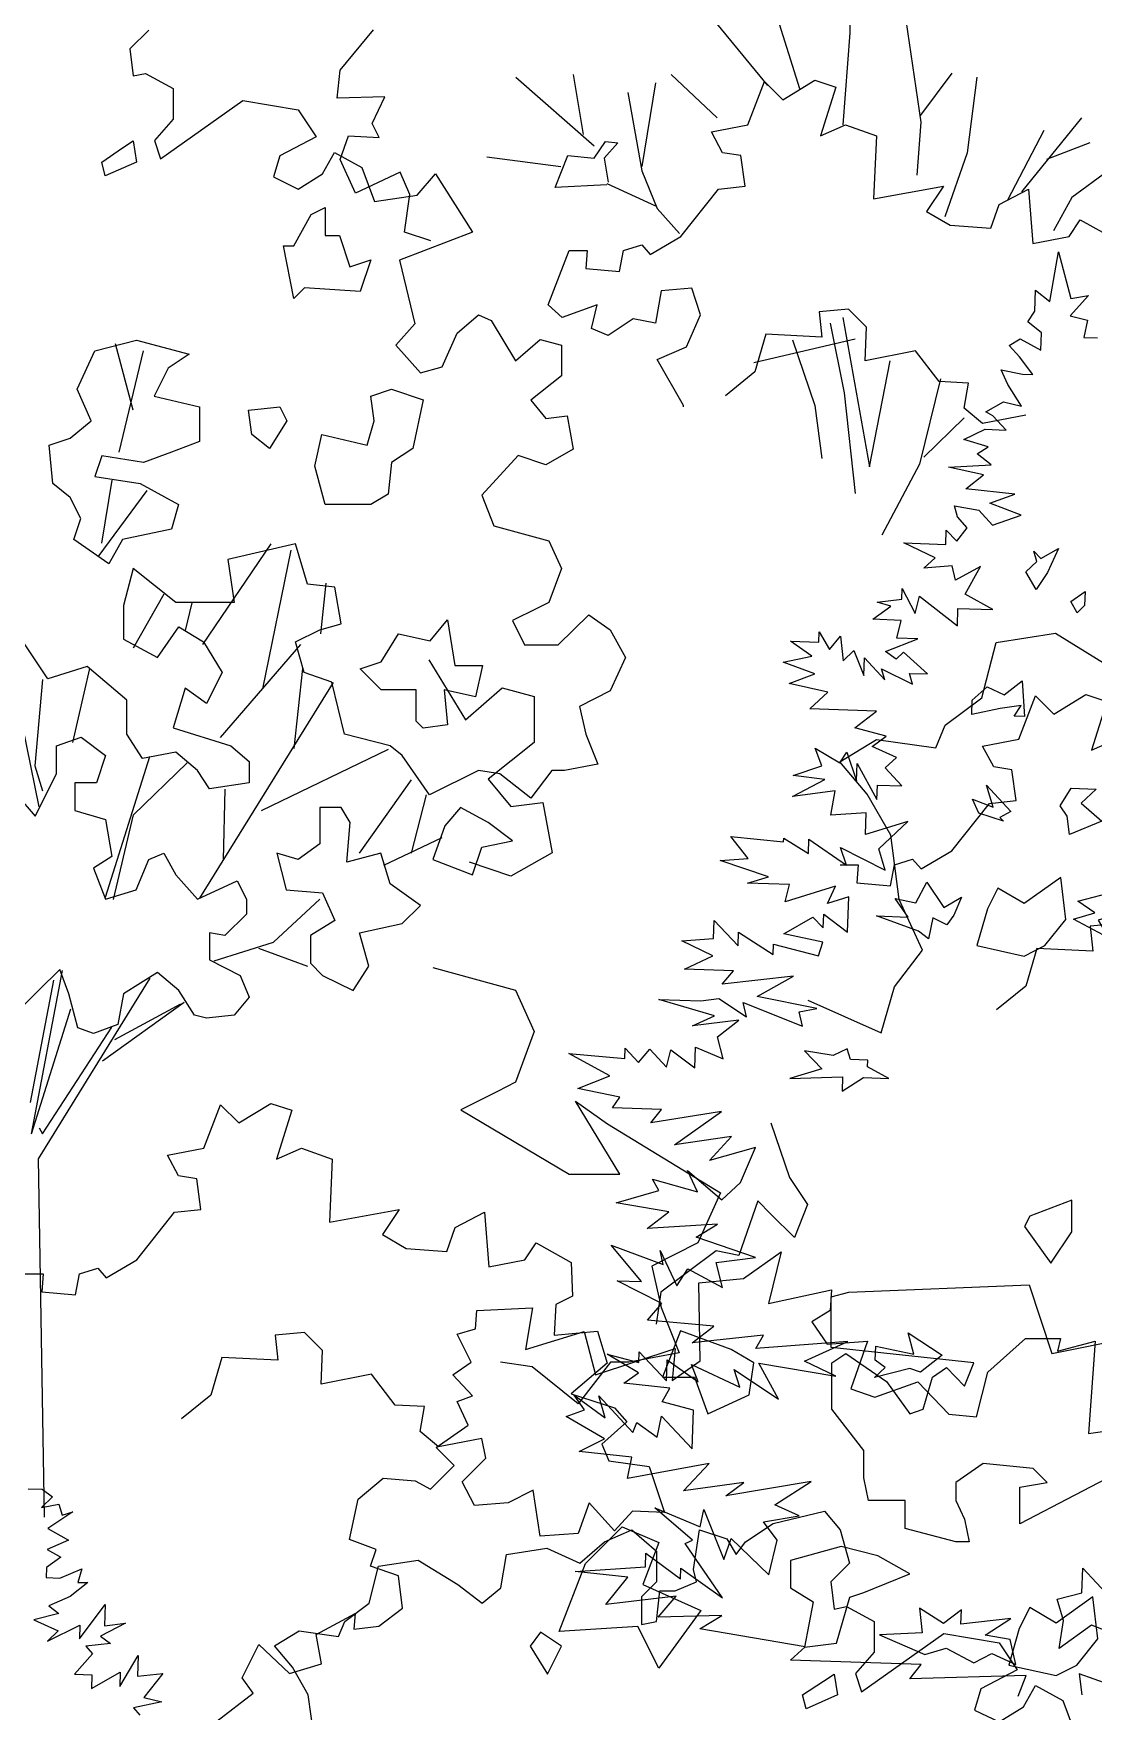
# Model space of a CAD drawing. Header units: inches. Extents: x 11.9 to 85.3, y 21.1 to 37.4.
# Drawn here: x 23.875 to 24.234, y 22.753 to 23.322 of the extents above; entities that cross this region are included whole.
import ezdxf

# ---------------------------------------------------------------- set-up
doc = ezdxf.new("R2010")
doc.units = ezdxf.units.IN
doc.header["$MEASUREMENT"] = 0
doc.layers.add('CAY', color=94, linetype='Continuous')
doc.layers.add('CAY-3', color=61, linetype='Continuous')

# ---------------------------------------------------------------- blocks, each defined once
blk = doc.blocks.new('A$C76451831')
at = {"layer": 'CAY'}
for p, q in [((1033, 1881.5), (1077.8, 1888.5)), ((1077.8, 1888.5), (1122.6, 1860.8)), ((1022.3, 1839.6), (1033, 1881.5)), ((994.6, 1818.9), (1022.3, 1839.6)), ((987.6, 1801.8), (994.6, 1818.9)), ((915, 1791.2), (942.7, 1808.3)), ((942.7, 1808.3), (987.6, 1801.8)), ((935.7, 1767), (915, 1791.2)), ((953.4, 1735.8), (935.7, 1767)), ((959.8, 1687.4), (953.4, 1735.8)), ((977.5, 1649), (959.8, 1687.4)), ((956.3, 1621.3), (977.5, 1649)), ((890.9, 1611.3), (946.3, 1586.5)), ((946.3, 1586.5), (956.3, 1621.3)), ((4740.1, 1258.5), (4725.9, 1244.3)), ((4725.9, 1244.3), (4728.3, 1223.9)), ((5968.8, 1242.2), (5979.2, 1241.8)), ((5987.1, 1236.1), (5978.7, 1228.2)), ((5978.7, 1228.2), (5991.9, 1230.5)), ((5979.2, 1241.8), (5987.1, 1236.1)), ((5991.9, 1230.5), (5994.4, 1222.3)), ((4728.3, 1223.9), (4737.7, 1225.8)), ((4737.7, 1225.8), (4758.6, 1214.4)), ((5192.6, 1187), (5205.3, 1219.7)), ((5205.3, 1219.7), (5219, 1206)), ((5219, 1206), (5243.2, 1220.8)), ((5243.2, 1220.8), (5259.1, 1215.5)), ((6002.6, 1224.7), (5983.6, 1212.2)), ((5994.4, 1222.3), (6002.6, 1224.7)), ((4749.1, 1161.4), (4811.2, 1205.4)), ((4758.6, 1214.4), (4758.6, 1191.2)), ((4811.2, 1205.4), (4852.9, 1198.3)), ((5259.1, 1215.5), (5247.5, 1178.6)), ((5983.6, 1212.2), (5999.1, 1203.5)), ((4852.9, 1198.3), (4866.7, 1177.9)), ((5999.1, 1203.5), (5983, 1196.4)), ((5983, 1196.4), (5993.3, 1190.6)), ((4758.6, 1191.2), (4744.4, 1175.1)), ((5165.2, 1181.8), (5192.6, 1187)), ((5173.6, 1165.9), (5165.2, 1181.8)), ((5247.5, 1178.6), (5266.4, 1187)), ((5266.4, 1187), (5289.7, 1178.6)), ((5982.6, 1182.8), (5982.3, 1175.1)), ((5993.3, 1190.6), (5982.6, 1182.8)), ((5992.7, 1174.7), (6009.3, 1181.8)), ((6009.3, 1181.8), (6006.2, 1171.5)), ((4744.4, 1175.1), (4749.1, 1161.4)), ((4866.7, 1177.9), (4839.1, 1163.7)), ((4871.4, 1149.9), (4880.4, 1166.1)), ((4880.4, 1166.1), (4901.2, 1154.7)), ((5289.7, 1178.6), (5287.5, 1131.1)), ((5982.3, 1175.1), (5992.7, 1174.7)), ((6013.9, 1171.3), (6000.4, 1160.8)), ((6006.2, 1171.5), (6013.9, 1171.3)), ((4839.1, 1163.7), (4834.4, 1147.6)), ((4901.2, 1154.7), (4910.7, 1129.1)), ((5187.3, 1163.8), (5173.6, 1165.9)), ((5190.5, 1140.6), (5187.3, 1163.8)), ((6000.4, 1160.8), (5984.3, 1153.7)), ((5984.3, 1153.7), (5991.8, 1148)), ((6007.4, 1128.9), (6026.9, 1154.9)), ((6026.9, 1154.9), (6026.3, 1138.6)), ((4834.4, 1147.6), (4852.9, 1138.5)), ((4852.9, 1138.5), (4871.4, 1149.9)), ((4942.9, 1133.8), (4956.7, 1149.9)), ((4956.7, 1149.9), (4984.6, 1105.9)), ((5991.8, 1148), (5973, 1143.2)), ((5973, 1143.2), (5991.3, 1134.9)), ((6042.3, 1140.8), (6023.3, 1131)), ((6026.3, 1138.6), (6042.3, 1140.8)), ((4910.7, 1129.1), (4942.9, 1133.8)), ((5142, 1102.7), (5170.5, 1138.5)), ((5170.5, 1138.5), (5190.5, 1140.6)), ((5287.5, 1131.1), (5340.3, 1140.6)), ((5340.3, 1140.6), (5327.6, 1121.6)), ((5382.5, 1126.9), (5404.6, 1138.5)), ((5404.6, 1138.5), (5407.8, 1097.4)), ((5983.3, 1127), (6007.8, 1139.3)), ((5991.3, 1134.9), (5983.3, 1127)), ((6007.8, 1139.3), (6007.4, 1128.9)), ((6023.3, 1131), (6030.9, 1125.3)), ((5327.6, 1121.6), (5345.5, 1111.1)), ((5376.1, 1109), (5382.5, 1126.9)), ((5435.2, 1102.7), (5443.6, 1115.3)), ((5443.6, 1115.3), (5470, 1100.6)), ((6017.4, 1117.6), (6003.8, 1102.2)), ((6030.9, 1125.3), (6012.2, 1123.3)), ((6012.2, 1123.3), (6017.4, 1117.6)), ((6037.9, 1092.9), (6051.8, 1116.4)), ((6051.8, 1116.4), (6051.3, 1100.6)), ((4984.6, 1105.9), (4929.6, 1084.7)), ((5118.8, 1089), (5142, 1102.7)), ((5345.5, 1111.1), (5376.1, 1109)), ((5407.8, 1097.4), (5435.2, 1102.7)), ((6016.5, 1091.4), (6038.3, 1103.8)), ((6038.3, 1103.8), (6037.9, 1092.9)), ((6051.3, 1100.6), (6070.4, 1102.6)), ((6070.4, 1102.6), (6056.2, 1084.5)), ((5057.6, 1092.1), (5071.3, 1092.1)), ((5071.3, 1092.1), (5070.3, 1078.4)), ((5095.6, 1076.3), (5098.8, 1092.1)), ((5098.8, 1092.1), (5112.5, 1096.3)), ((5112.5, 1096.3), (5118.8, 1089)), ((5420.6, 1053.6), (5427.3, 1091)), ((5427.3, 1091), (5436.5, 1055.8)), ((6003.8, 1102.2), (6016.9, 1101.8)), ((6016.9, 1101.8), (6016.5, 1091.4)), ((4929.6, 1084.7), (4941, 1036.7)), ((5070.3, 1078.4), (5095.6, 1076.3)), ((6069.6, 1081.4), (6048.2, 1076.7)), ((6056.2, 1084.5), (6069.6, 1081.4)), ((6048.2, 1076.7), (6053, 1071.1)), ((5409.5, 1046.3), (5410, 1062.2)), ((5410, 1062.2), (5420.6, 1053.6)), ((5449.8, 1058.1), (5436.1, 1042.7)), ((5436.5, 1055.8), (5449.8, 1058.1)), ((4973.2, 1029.6), (4989.3, 1043.4)), ((4989.3, 1043.4), (4998.7, 1039.1)), ((5268.6, 1047.8), (5246.4, 1045.7)), ((5246.4, 1045.7), (5248.5, 1026.7)), ((5282.3, 1034.1), (5268.6, 1047.8)), ((5404.2, 1038.3), (5409.5, 1046.3)), ((5436.1, 1042.7), (5449.1, 1039.5)), ((5449.1, 1039.5), (5446.4, 1026.4)), ((4941, 1036.7), (4926.8, 1020.6)), ((4961.8, 1004.1), (4973.2, 1029.6)), ((4998.7, 1039.1), (5017.2, 1008.8)), ((5206.3, 1028.8), (5197.9, 1000.4)), ((5248.5, 1026.7), (5206.3, 1028.8)), ((5281.2, 1008.8), (5282.3, 1034.1)), ((5414.3, 1029.8), (5404.2, 1038.3)), ((5413.9, 1016.7), (5414.3, 1029.8)), ((4728.3, 971.5), (4715.1, 1021.6)), ((4717.8, 939.8), (4736.3, 1016.3)), ((4926.8, 1020.6), (4945.3, 999.7)), ((5017.2, 1008.8), (5035.7, 1024.9)), ((5035.7, 1024.9), (5051.8, 1020.6)), ((5051.8, 1020.6), (5051.8, 997.4)), ((5273.8, 1025), (5197.2, 1007.3)), ((5319.2, 1016.2), (5281.2, 1008.8)), ((5337.1, 993), (5319.2, 1016.2)), ((5390, 1020.2), (5398.3, 1025.4)), ((5397.8, 1011.8), (5390, 1020.2)), ((5398.3, 1025.4), (5413.9, 1016.7)), ((5446.4, 1026.4), (5456.8, 1026.1)), ((4945.3, 999.7), (4961.8, 1004.1)), ((5389, 990.8), (5383.9, 1001.9)), ((5383.9, 1001.9), (5400.1, 998.6)), ((5407.8, 998.3), (5397.8, 1011.8)), ((5051.8, 997.4), (5028.6, 978.9)), ((5197.9, 1000.4), (5175.7, 982.4)), ((5359.3, 991.9), (5337.1, 993)), ((5356.1, 972.9), (5359.3, 991.9)), ((5399.3, 974.6), (5389, 990.8)), ((5400.1, 998.6), (5407.8, 998.3)), ((5028.6, 978.9), (5040, 965.1)), ((5372.4, 970.1), (5385.8, 977.8)), ((5385.8, 977.8), (5399.3, 974.6)), ((5040, 965.1), (5056.1, 967.1)), ((5056.1, 967.1), (5060.8, 941.9)), ((5369.8, 961.3), (5356.1, 972.9)), ((5402.5, 967.7), (5369.8, 961.3)), ((5377.7, 967.2), (5372.4, 970.1)), ((5387.7, 956.4), (5377.7, 967.2)), ((5355.8, 949.4), (5371.9, 957)), ((5371.9, 957), (5387.7, 956.4)), ((5060.8, 941.9), (5040, 930.1)), ((5374.2, 943.7), (5355.8, 949.4)), ((5365.8, 938.6), (5374.2, 943.7)), ((5376.4, 930.1), (5365.8, 938.6)), ((5019.2, 937.2), (4991.7, 907.3)), ((5040, 930.1), (5019.2, 937.2)), ((5344.2, 928.5), (5376.4, 930.1)), ((5370.7, 922.5), (5344.2, 928.5)), ((4704.6, 871.1), (4712.5, 918.7)), ((5357.2, 912.1), (5370.7, 922.5)), ((4701.9, 860.6), (4738.9, 910.7)), ((4991.7, 907.3), (5000.7, 884.1)), ((5394.2, 908.1), (5357.2, 912.1)), ((5375.4, 901.1), (5394.2, 908.1)), ((5399.1, 892.1), (5375.4, 901.1)), ((5351, 891), (5348.6, 899.3)), ((5348.6, 899.3), (5367.1, 895.9)), ((5358.4, 882.6), (5351, 891)), ((5367.1, 895.9), (5377.5, 884.7)), ((5377.5, 884.7), (5399.1, 892.1)), ((5000.7, 884.1), (5042.4, 872.7)), ((5342.1, 870.1), (5342.5, 880.9)), ((5342.5, 880.9), (5350.4, 872.5)), ((5350.4, 872.5), (5358.4, 882.6)), ((4781, 794.5), (4832.5, 870.4)), ((4850.9, 870.4), (4799.8, 858.6)), ((4826.2, 761), (4847.8, 865.6)), ((4860, 840.1), (4850.9, 870.4)), ((5042.4, 872.7), (5051.8, 851.9)), ((5310.5, 871.2), (5342.1, 870.1)), ((5334.1, 859.9), (5310.5, 871.2)), ((4728.3, 851.9), (4721.2, 824)), ((4760.5, 826.3), (4728.3, 851.9)), ((4799.8, 858.6), (4804.6, 826.3)), ((5051.8, 851.9), (5042.4, 826.3)), ((5325.6, 852), (5334.1, 859.9)), ((5347, 854), (5325.6, 852)), ((5349.4, 843.1), (5347, 854)), ((5368.3, 853.3), (5349.4, 843.1)), ((5356.7, 832.4), (5368.3, 853.3)), ((4880.8, 837.7), (4860, 840.1)), ((4870.1, 802.5), (4874.1, 840.9)), ((4885.5, 810.2), (4880.8, 837.7)), ((5309, 828.6), (5309.3, 836.7)), ((5309.3, 836.7), (5319, 817.8)), ((4721.2, 824), (4721.2, 798.4)), ((4728.6, 791.9), (4751.7, 832.8)), ((4804.6, 826.3), (4760.5, 826.3)), ((4768, 805.1), (4772.9, 825.9)), ((5042.4, 826.3), (5033.3, 821.6)), ((5290.3, 826.5), (5309, 828.6)), ((5300.6, 823.4), (5290.3, 826.5)), ((5319, 817.8), (5322.2, 830.9)), ((5322.2, 830.9), (5350.9, 808.5)), ((5377.6, 820.8), (5356.7, 832.4)), ((5033.3, 821.6), (5014.8, 812.5)), ((5014.8, 812.5), (5023.9, 794.1)), ((5049.4, 794.1), (5072.6, 816.9)), ((5072.6, 816.9), (5088.7, 805.5)), ((5287.1, 813.5), (5300.6, 823.4)), ((5308.4, 812.7), (5287.1, 813.5)), ((5305.2, 799.3), (5308.4, 812.7)), ((5350.9, 808.5), (5351.3, 821.7)), ((5351.3, 821.7), (5377.6, 820.8)), ((4746.8, 784.6), (4762.9, 807.8)), ((4762.9, 807.8), (4781.4, 796.4)), ((4850.9, 796.4), (4869.4, 805.5)), ((4869.4, 805.5), (4885.5, 810.2)), ((5088.7, 805.5), (5100.1, 784.6)), ((5246.2, 796.3), (5246.5, 804)), ((5246.5, 804), (5254.2, 790.6)), ((5254.2, 790.6), (5262.7, 800.7)), ((5262.7, 800.7), (5264.7, 782.1)), ((5296.7, 789.1), (5321.1, 798.7)), ((5321.1, 798.7), (5305.2, 799.3)), ((4663.8, 768.5), (4645.4, 796.4)), ((4721.2, 798.4), (4746.8, 784.6)), ((4781.4, 796.4), (4795.5, 773.2)), ((4794.3, 724.1), (4854.9, 794.5)), ((4857.6, 773.2), (4850.9, 796.4)), ((5023.9, 794.1), (5049.4, 794.1)), ((5240.9, 785.6), (5224.9, 797.1)), ((5224.9, 797.1), (5246.2, 796.3)), ((5264.7, 782.1), (5272.7, 790)), ((5272.7, 790), (5280.2, 771.1)), ((5304.7, 783.4), (5296.7, 789.1)), ((5310.3, 788.7), (5304.7, 783.4)), ((5328.3, 772.2), (5310.3, 788.7)), ((4693.7, 777.9), (4663.8, 768.5)), ((4682.7, 720.5), (4695.7, 776.4)), ((4723.6, 752.4), (4693.7, 777.9)), ((4795.5, 773.2), (4783.7, 750)), ((4850.1, 715.8), (4856.4, 776.4)), ((4878.5, 766.1), (4857.6, 773.2)), ((4951.7, 782.9), (4979.4, 737.5)), ((5100.1, 784.6), (5088.7, 759.5)), ((5219.4, 781), (5240.9, 785.6)), ((5243.1, 772.4), (5219.4, 781)), ((5280.2, 771.1), (5280.7, 784.3)), ((5280.7, 784.3), (5296, 767.8)), ((5296, 767.8), (5293.5, 776.1)), ((5293.5, 776.1), (5317.1, 764.4)), ((4657.5, 671.8), (4638.7, 763.4)), ((4659.9, 768.1), (4654, 702.8)), ((4767.6, 761.4), (4758.6, 731.5)), ((4783.7, 750), (4767.6, 761.4)), ((4778.7, 602.9), (4879.6, 765.8)), ((4887.9, 726.8), (4878.5, 766.1)), ((4979.4, 737.5), (5007.1, 761.7)), ((5007.1, 761.7), (5031.3, 755.2)), ((5223.8, 764.9), (5243.1, 772.4)), ((5253, 758.5), (5223.8, 764.9)), ((5314.7, 772.6), (5328.3, 772.2)), ((5317.1, 764.4), (5314.7, 772.6)), ((4723.6, 726.8), (4723.6, 752.4)), ((5031.3, 755.2), (5031.3, 720.4)), ((5088.7, 759.5), (5065.6, 747.7)), ((5239.5, 745.8), (5253, 758.5)), ((5065.6, 747.7), (5070.3, 726.8)), ((5289.7, 744), (5239.5, 745.8)), ((5273.4, 731.5), (5289.7, 744)), ((4735.4, 708.3), (4723.6, 726.8)), ((4758.6, 731.5), (4802.2, 717.8)), ((4922.5, 717.8), (4887.9, 726.8)), ((5070.3, 726.8), (5079.3, 704)), ((5297.2, 725.2), (5273.4, 731.5)), ((5286.5, 717.4), (5297.2, 725.2)), ((4707.6, 603.7), (4740.9, 709.9)), ((4760.5, 713.1), (4735.4, 708.3)), ((4777, 699.3), (4760.5, 713.1)), ((4802.2, 717.8), (4816, 706)), ((4825.4, 669), (4921.3, 715.4)), ((4931.5, 710.7), (4922.5, 717.8)), ((4952.3, 680.8), (4931.5, 710.7)), ((5031.3, 720.4), (4996.5, 692.7)), ((5248.4, 702.9), (5243.4, 716.2)), ((5243.4, 716.2), (5262.1, 705.1)), ((5262.1, 705.1), (5267.3, 713.1)), ((5267.3, 713.1), (5274.7, 691.5)), ((5304.8, 709.1), (5286.5, 717.4)), ((4654, 702.8), (4659.9, 684)), ((4728.7, 665.9), (4769.2, 705.2)), ((4786.1, 685.5), (4777, 699.3)), ((4816, 706), (4816, 689.9)), ((4989.3, 699.3), (4952.3, 680.8)), ((5005.4, 696.9), (4989.3, 699.3)), ((5044.7, 699.3), (5028.6, 678.5)), ((5054.2, 699.3), (5044.7, 699.3)), ((5079.3, 704), (5054.2, 699.3)), ((5226.8, 695.5), (5248.4, 702.9)), ((5274.7, 691.5), (5275.2, 704.7)), ((5275.2, 704.7), (5290.1, 677.4)), ((5296.4, 701.2), (5304.8, 709.1)), ((5309, 687.6), (5296.4, 701.2)), ((4816, 689.9), (4786.1, 685.5)), ((4796.7, 631.7), (4797.9, 685.1)), ((4899.3, 636.8), (4938.6, 692.2)), ((4996.5, 692.7), (5013.6, 672)), ((5028.6, 678.5), (5005.4, 696.9)), ((5226.3, 679.6), (5250.7, 692.4)), ((5250.7, 692.4), (5226.8, 695.5)), ((5290.1, 677.4), (5290.5, 688.3)), ((5290.5, 688.3), (5309, 687.6)), ((4938.6, 636.8), (4950, 680.8)), ((5013.6, 672), (5037.8, 675)), ((5037.8, 675), (5044.9, 637.2)), ((5258.6, 683.9), (5226.3, 679.6)), ((5255.2, 665.5), (5258.6, 683.9)), ((4713.4, 601.8), (4728.7, 665.9)), ((5282, 667.2), (5255.2, 665.5)), ((5281.5, 650.9), (5282, 667.2)), ((5313.5, 660.7), (5281.5, 650.9)), ((5291.5, 640.2), (5313.5, 660.7)), ((4917.8, 627.7), (4961.8, 648.6)), ((5179.9, 649.5), (5219.6, 645.4)), ((5192.9, 632.7), (5179.9, 649.5)), ((5219.6, 645.4), (5219.7, 648.1)), ((5219.7, 648.1), (5238.4, 636.6)), ((5238.4, 636.6), (5238.7, 647.4)), ((5238.7, 647.4), (5267.1, 627.9)), ((5044.9, 637.2), (5013.6, 619.5)), ((5262.5, 641.2), (5296.4, 624.1)), ((5267.1, 627.9), (5262.5, 641.2)), ((5296.4, 624.1), (5291.5, 640.2)), ((5013.6, 619.5), (4982.4, 630.1)), ((5171.6, 631.2), (5192.9, 632.7)), ((5208.3, 619), (5171.6, 631.2)), ((5192.3, 614.2), (5208.3, 619)), ((5224, 613.1), (5192.3, 614.2)), ((5220.8, 600), (5224, 613.1)), ((5258.8, 611.8), (5220.8, 600)), ((5252.9, 598.9), (5258.8, 611.8)), ((4834.4, 569.5), (4869.4, 602.2)), ((5268.9, 603.8), (5252.9, 598.9)), ((5268, 577.1), (5268.9, 603.8)), ((5166.8, 572.4), (5167.3, 586)), ((5167.3, 586), (5185.2, 566.8)), ((5219.9, 576), (5241.7, 588.4)), ((5241.7, 588.4), (5249.5, 580.4)), ((5249.5, 580.4), (5249.9, 590.8)), ((5249.9, 590.8), (5268, 577.1)), ((5142.7, 570.6), (5166.8, 572.4)), ((5166.3, 559.3), (5142.7, 570.6)), ((5185.2, 566.8), (5185.5, 577.2)), ((5185.5, 577.2), (5211.7, 560.4)), ((5249.2, 569.6), (5219.9, 576)), ((4789.6, 555.4), (4834.4, 569.5)), ((4823, 565.2), (4860, 551.4)), ((5144.7, 549.2), (5166.3, 559.3)), ((5211.7, 560.4), (5212, 568.1)), ((5212, 568.1), (5246.1, 559.2)), ((5246.1, 559.2), (5249.2, 569.6)), ((4651.6, 424.8), (4675, 548.1)), ((5181.8, 547.9), (5144.7, 549.2)), ((5173.3, 537.8), (5181.8, 547.9)), ((4668.2, 540.8), (4650.5, 448.4)), ((4656.8, 405.9), (4741.3, 542.4)), ((5227, 544), (5173.3, 537.8)), ((5199.7, 528.7), (5227, 544)), ((4705.1, 479.9), (4766.8, 524.3)), ((4714.5, 496), (4764.5, 523.1)), ((5125.3, 526.3), (5157, 525.2)), ((5167.5, 513.9), (5125.3, 526.3)), ((5157, 525.2), (5170.6, 527)), ((5170.6, 527), (5191.5, 513.1)), ((5189.1, 524.1), (5233.8, 506.2)), ((5191.5, 513.1), (5189.1, 524.1)), ((5244.7, 519.4), (5199.7, 528.7)), ((4651.6, 424.8), (4681.2, 519.2)), ((5150.9, 506.4), (5167.5, 513.9)), ((5185.9, 510.6), (5150.9, 506.4)), ((5169.6, 498), (5185.9, 510.6)), ((5231.5, 517.1), (5244.7, 519.4)), ((5233.8, 506.2), (5231.5, 517.1)), ((4659.9, 424.8), (4712.2, 505.4)), ((5174, 481.5), (5169.6, 498)), ((5057.3, 485.6), (5099.7, 481.8)), ((5088.4, 468.6), (5057.3, 485.6)), ((5099.7, 481.8), (5100, 489.5)), ((5100, 489.5), (5110.1, 478.8)), ((5110.1, 478.8), (5118.6, 488.9)), ((5118.6, 488.9), (5131.2, 475.3)), ((5131.2, 475.3), (5134.4, 488.3)), ((5134.4, 488.3), (5152.5, 474.6)), ((5152.5, 474.6), (5153.1, 490.4)), ((5153.1, 490.4), (5174, 481.5)), ((5064.1, 459.1), (5088.4, 468.6)), ((5096, 452.5), (5064.1, 459.1)), ((5062.5, 449.6), (5086.7, 432.5)), ((5090.3, 444.6), (5096, 452.5)), ((5127.4, 443.3), (5090.3, 444.6)), ((5119.3, 433.1), (5127.4, 443.3)), ((5172.7, 441.7), (5119.3, 433.1)), ((5137.3, 416.6), (5172.7, 441.7)), ((4657.5, 429.5), (4659.9, 424.8)), ((5180.2, 422.8), (5137.3, 416.6)), ((5163.7, 404.8), (5180.2, 422.8)), ((4661.5, 135.4), (4656.8, 405.9)), ((5198.4, 414.5), (5163.7, 404.8)), ((5187.1, 388.1), (5198.4, 414.5)), ((5154.7, 381.1), (5147.1, 397.2)), ((5147.1, 397.2), (5173, 375)), ((5093.2, 372.8), (5125.3, 382.1)), ((5120.6, 390.5), (5154.7, 381.1)), ((5125.3, 382.1), (5120.6, 390.5)), ((5171.9, 380.3), (5154.8, 342.6)), ((5173, 375), (5187.1, 388.1)), ((5132.9, 366), (5093.2, 372.8)), ((5116.6, 353.4), (5132.9, 366)), ((5169.7, 356.6), (5116.6, 353.4)), ((5153.5, 346.7), (5169.7, 356.6)), ((5154.8, 342.6), (5120.1, 324.9)), ((5198.3, 331.5), (5153.5, 346.7)), ((5112.4, 313.2), (5089.4, 340.8)), ((5089.4, 340.8), (5128.7, 326.2)), ((5126.4, 336.8), (5139.1, 310)), ((5128.7, 326.2), (5126.4, 336.8)), ((5168.7, 327.6), (5198.3, 331.5)), ((5120.1, 324.9), (5127.1, 293.6)), ((5139.1, 310), (5147.2, 322.9)), ((5147.2, 322.9), (5173.5, 308.8)), ((5173.5, 308.8), (5168.7, 327.6)), ((5093.9, 313.9), (5112.4, 313.2)), ((5127.7, 296.8), (5093.9, 313.9)), ((5116.8, 284), (5127.7, 296.8)), ((5127.1, 293.6), (5140.7, 259.4)), ((5167, 279.6), (5116.8, 284)), ((5150.7, 267), (5167, 279.6)), ((5204.4, 272.8), (5150.7, 267)), ((5198.6, 262.6), (5204.4, 272.8)), ((5268.1, 267.9), (5198.6, 262.6)), ((5235.4, 253.2), (5268.1, 267.9)), ((5110, 244.4), (5086.5, 258.4)), ((5086.5, 258.4), (5110.3, 252.1)), ((5140.7, 259.4), (5103, 252.3)), ((5110.3, 252.1), (5110.6, 260.2)), ((5110.6, 260.2), (5131.1, 238.2)), ((5131.1, 238.2), (5131.7, 254.1)), ((5131.7, 254.1), (5155.1, 237.4)), ((5029.8, 248.8), (5005.7, 252.3)), ((5064.6, 221), (5029.8, 248.8)), ((5088.8, 252.3), (5064.6, 221)), ((5103, 252.3), (5088.8, 252.3)), ((5098.9, 236.6), (5110, 244.4)), ((5155.1, 237.4), (5150.1, 250.7)), ((5150.1, 250.7), (5186.7, 233.6)), ((5186.7, 233.6), (5182.2, 246.9)), ((5182.2, 246.9), (5215.8, 224.4)), ((5200.9, 251.6), (5259, 241.9)), ((5215.8, 224.4), (5200.9, 251.6)), ((5259, 241.9), (5235.4, 253.2)), ((5133.6, 232.7), (5098.9, 236.6)), ((5127.8, 222.5), (5133.6, 232.7)), ((5055.4, 211.4), (5069.2, 216.4)), ((5069.2, 216.4), (5061.4, 227.5)), ((5061.4, 227.5), (5084.8, 210.4)), ((5080, 226.9), (5105.7, 199.2)), ((5084.8, 210.4), (5080, 226.9)), ((5151.6, 216.2), (5127.8, 222.5)), ((5150.6, 186.8), (5151.6, 216.2)), ((5084.3, 194.5), (5055.4, 211.4)), ((5105.7, 199.2), (5108.7, 206.8)), ((5108.7, 206.8), (5124.2, 195.8)), ((5124.2, 195.8), (5127.5, 211.6)), ((5127.5, 211.6), (5150.6, 186.8)), ((5065.3, 184.8), (5084.3, 194.5)), ((5105.1, 180.6), (5065.3, 184.8)), ((5101.8, 164.4), (5105.1, 180.6)), ((5163.4, 175.9), (5101.8, 164.4)), ((5144.1, 155.3), (5163.4, 175.9)), ((5189.6, 161.4), (5144.1, 155.3)), ((5240.4, 162.3), (5176.1, 151.4)), ((5176.1, 151.4), (5189.6, 161.4)), ((5213, 144.7), (5240.4, 162.3)), ((5150.9, 117.8), (5122.3, 142.4)), ((5122.3, 142.4), (5156.7, 128.1)), ((5156.7, 128.1), (5159.4, 141.1)), ((5159.4, 141.1), (5174.4, 103.4)), ((5231.3, 136.3), (5213, 144.7)), ((5204.4, 131.8), (5231.3, 136.3)), ((5214.8, 117.9), (5204.4, 131.8)), ((5145.4, 115.3), (5150.9, 117.8)), ((5173.4, 74.4), (5145.4, 115.3)), ((5174.4, 103.4), (5180, 119.1)), ((5180, 119.1), (5208.5, 91.8)), ((5208.5, 91.8), (5214.8, 117.9)), ((5115.3, 97.8), (5115.7, 108.2)), ((5115.7, 108.2), (5141.7, 88.7)), ((5062.2, 94.2), (5115.3, 97.8)), ((5101.9, 90.1), (5062.2, 94.2)), ((5085.3, 69.4), (5101.9, 90.1)), ((5141.7, 88.7), (5142, 96.8)), ((5142, 96.8), (5173.4, 74.4)), ((5138.6, 75.7), (5085.3, 69.4)), ((5124.9, 59.8), (5138.6, 75.7)), ((5172.9, 60.9), (5124.9, 59.8)), ((5156.3, 51), (5172.9, 60.9)), ((5236, 37.4), (5156.3, 51)), ((5224.8, 27.3), (5236, 37.4)), ((5323.5, 23.9), (5224.8, 27.3)), ((5314.9, 13.3), (5323.5, 23.9)), ((5402.9, 15.7), (5314.9, 13.3)), ((5396.9, 0), (5402.9, 15.7)), ((5476.9, 4.9), (5442.9, 17)), ((5442.9, 17), (5445, 1))]:
    blk.add_line(p, q, dxfattribs=at)
for points in [[(4953.2, 1099.5), (4933.2, 1105.8), (4937.4, 1134.3), (4930, 1151.2), (4896.3, 1135.4), (4884.7, 1160.7), (4891, 1178.6), (4914.2, 1177.5), (4908.9, 1188.1), (4918.4, 1208.1), (4882.5, 1207.1), (4884.7, 1228.2), (4910, 1258.8)], [(444.5, 1066.7), (472, 1087.8), (463.5, 1099.4), (476.2, 1124.7), (499.4, 1102.6), (523.6, 1110), (519.4, 1132.1), (549, 1147.9), (547.9, 1136.3), (566.9, 1138.4), (584.8, 1152.1), (581.7, 1176.4), (560.6, 1183.8), (564.8, 1196.4), (544.7, 1203.8), (551.1, 1234.4), (570.1, 1250.2), (594.3, 1248.1), (605.9, 1241.8), (623.8, 1259.7), (610.1, 1273.4), (634.4, 1290.3), (625.9, 1308.2), (637.6, 1312.5), (622.8, 1328.3), (636.5, 1337.8), (625.9, 1358.9), (639.7, 1363.1), (640.7, 1376.8), (682.9, 1378.9), (677.6, 1347.3), (721.9, 1361), (730.4, 1328.3), (790.5, 1348.3), (788.4, 1324.1), (809.5, 1338.8), (808.4, 1397.9), (842.2, 1401.1), (870.6, 1421.1), (861.1, 1382.1), (908.6, 1392.6), (907.6, 1376.8), (893.8, 1368.4), (905.4, 1351.5), (936, 1353.6), (923.4, 1317.7), (941.3, 1311.4), (974, 1323), (997.2, 1298.7), (1018.3, 1296.6), (1026.7, 1330.4), (1055.2, 1355.7), (1081.6, 1355.7), (1079.5, 1346.2), (1107.9, 1353.6), (1102.7, 1284), (1147, 1290.3)], [(5271.7, 1376.9), (5269.6, 1256.6), (5264.3, 1187)], [(5192.6, 1338.9), (5231.6, 1214.5)], [(5140.9, 1297.8), (5207.4, 1216.6)], [(5310.7, 1274.6), (5323.4, 1189.1), (5320.2, 1149.1)], [(5017.5, 1222.9), (5076.6, 1171.2)], [(5060.8, 1225), (5068.2, 1179.7)], [(5123, 1218.7), (5112.5, 1155.4)], [(5134.6, 1225), (5169.4, 1192.3)], [(5346.6, 1226.1), (5322.3, 1193.4)], [(5365.6, 1222.9), (5358.2, 1165.9), (5341.3, 1117.4)], [(5101.9, 1211.3), (5112.5, 1152.2), (5124.1, 1123.8), (5140.9, 1104.8)], [(5444.7, 1192.3), (5399.3, 1136.4)], [(5416.2, 1182.8), (5388.8, 1130.1)], [(5497.4, 1179.7), (5464.7, 1152.2), (5437.3, 1132.2), (5423.6, 1106.9)], [(5086.1, 1141.7), (5047.1, 1139.6), (5056.6, 1163.8), (5076.6, 1161.7), (5085, 1174.4), (5094.5, 1173.3), (5084, 1161.7), (5087.2, 1143.8)], [(5451, 1173.3), (5418.3, 1160.7)], [(4995.4, 1162.8), (5051.3, 1155.4)], [(5086.1, 1142.7), (5123, 1125.9)], [(5144.1, 974), (5144.1, 975), (5124.1, 1009.8), (5146.2, 1019.3), (5156.8, 1043.6), (5150.4, 1063.6), (5127.2, 1061.5), (5123, 1037.3), (5106.1, 1040.4), (5087.2, 1027.8), (5074.5, 1033.1), (5078.7, 1051), (5052.3, 1041.5), (5041.8, 1051), (5057.6, 1092.1)], [(5264.3, 1041.5), (5284.4, 928.6), (5300.2, 1008.8)], [(5254.8, 1037.3), (5265.4, 984.5), (5273.8, 908.6)], [(5226.4, 1024.6), (5243.2, 975), (5248.5, 935)], [(5338.2, 995.1), (5322.3, 930.7), (5293.9, 877)], [(5356.1, 965.6), (5325.5, 936)], [(5441.4, 818.5), (5436.7, 826.9), (5447.4, 834.6), (5447, 823.8), (5441.4, 818.5)], [(4640.6, 680.8), (4654.4, 664.7), (4670.5, 696.9), (4670.5, 717.8), (4689, 724.5), (4707.5, 710.7), (4700.8, 689.9), (4684.3, 689.9), (4684.3, 669), (4707.5, 662.3), (4712.2, 634.4), (4698.4, 625.4), (4707.5, 602.2), (4730.7, 609.2), (4740.1, 632), (4751.5, 636.8), (4760.5, 620.6), (4777, 602.2), (4806.9, 615.9), (4814, 602.2), (4814, 590.8), (4797.5, 574.6), (4786.1, 576.6), (4786.1, 556.2), (4809.3, 544.4), (4816, 528.2), (4804.6, 514.5), (4783.7, 512.1), (4774.7, 514.5), (4762.9, 533), (4746.8, 546.7), (4721.2, 530.6), (4716.9, 507.4), (4698.4, 500.7), (4686.6, 505), (4679.9, 530.6), (4672.9, 549.1), (4656.8, 533), (4635.9, 512.1)]]:
    blk.add_lwpolyline(points, dxfattribs=at)
for points in [[(1085.8, 1672.3), (1081.8, 1704), (1054.1, 1684.2), (1034.3, 1696), (1026.4, 1680.2), (1018.5, 1652.5), (1054.1, 1644.6), (1069.9, 1652.5)], [(1058.5, 1448.2), (1054.5, 1440.3), (1074.3, 1412.6), (1090.2, 1436.3), (1090.2, 1460.1)], [(722.8, 1185.8), (750.5, 1213.5), (778.2, 1201.7), (766.3, 1170), (809.9, 1150.2), (778.2, 1106.6), (762.4, 1138.3), (703, 1134.3)], [(4720.4, 1169.5), (4728.3, 1174.8), (4731, 1158.9), (4707.2, 1148.4), (4704.6, 1158.9)], [(1109.9, 1128.8), (1106, 1160.5), (1078.3, 1140.7), (1058.5, 1152.6), (1050.5, 1136.7), (1042.6, 1109), (1078.3, 1101.1), (1094.1, 1109)], [(4862.9, 1119.3), (4873.5, 1124.6), (4873.5, 1103.5), (4884.1, 1103.5), (4892, 1079.7), (4907.8, 1085), (4899.9, 1061.2), (4857.7, 1063.9), (4849.7, 1055.9), (4841.8, 1095.6), (4849.7, 1095.6)], [(4709.9, 855.3), (4683.5, 873.8), (4688.8, 889.6), (4680.8, 905.5), (4667.6, 916), (4665, 945.1), (4680.8, 950.3), (4696.7, 963.5), (4686.1, 987.3), (4699.3, 1016.3), (4731, 1024.3), (4770.6, 1013.7), (4754.7, 1003.1), (4744.2, 982), (4778.5, 974.1), (4778.5, 947.7), (4757.4, 939.8), (4736.3, 931.9), (4704.6, 937.1), (4699.3, 921.3), (4733.6, 916), (4762.7, 900.2), (4757.4, 881.7), (4720.4, 873.8)], [(4865.6, 929.2), (4870.9, 953), (4905.2, 945.1), (4910.4, 963.5), (4907.8, 982), (4923.6, 987.3), (4947.4, 979.4), (4939.5, 942.4), (4923.6, 931.9), (4921, 908.1), (4907.8, 900.2), (4873.5, 900.2)], [(4818.1, 953), (4815.4, 971.5), (4839.2, 974.1), (4844.5, 963.5), (4831.3, 942.4)], [(5402.6, 849.4), (5411, 857.2), (5408.6, 865), (5413.8, 859.4), (5427.2, 867.1), (5418.9, 848.8), (5410.3, 835.9)], [(4915.7, 781.4), (4928.9, 802.5), (4952.7, 797.2), (4965.9, 813), (4971.2, 778.7), (4992.3, 778.7), (4987, 755), (4963.2, 760.2), (4965.9, 733.8), (4947.4, 731.2), (4942.1, 736.5), (4942.1, 760.2), (4915.7, 760.2), (4899.9, 776.1)], [(5401.5, 740.1), (5393.8, 740.4), (5399.1, 748.4), (5383.1, 746.2), (5361.7, 741.5), (5362, 752.4), (5373.3, 762.4), (5386.2, 756.5), (5399.7, 766.9)], [(5385.6, 660.9), (5367.2, 667), (5362.2, 677.6), (5377.8, 671.6), (5372.9, 688.1), (5391.3, 668.4), (5383, 663.7)], [(5433.8, 664.7), (5428.6, 672.6), (5436.8, 685.9), (5455.8, 685.2), (5444.5, 674.7), (5459.9, 661), (5435.5, 651)], [(4892.2, 660), (4885.5, 671.4), (4869.4, 671.4), (4869.4, 643.8), (4852.9, 632), (4836.8, 636.8), (4843.9, 609.2), (4871.4, 606.9), (4880.8, 586), (4862.3, 574.6), (4862.3, 553.8), (4871.4, 544.4), (4894.6, 533), (4906.4, 551.4), (4899.3, 576.6), (4931.5, 583.7), (4945.3, 597.4), (4922.5, 613.6), (4915.4, 636.8), (4889.8, 630.1)], [(4975.5, 671.4), (4963.7, 657.6), (4954.7, 632), (4984.6, 620.6), (4991.7, 641.5), (5014.8, 646.2), (4996.4, 660)], [(5321.5, 577.9), (5289.7, 589.5), (5313.7, 588.6), (5303.8, 602.6), (5319.5, 599.3), (5327.8, 614.9), (5340.7, 595.8), (5354.1, 603.5), (5348.2, 590.1), (5343, 582.6), (5332.3, 588), (5329, 572.2)], [(5441.9, 600.5), (5476.7, 609.7), (5463.1, 597), (5473.8, 591.2), (5457.3, 586.3), (5465, 572.9), (5438.7, 587), (5454.8, 591.9)], [(5270.1, 480.9), (5267.7, 489.1), (5257.1, 484.1), (5235.4, 487.5), (5248.5, 473.9), (5224.3, 466.6), (5264.2, 467.9), (5263.8, 457.1), (5280, 467.4), (5299.1, 466.7), (5283, 475.4), (5283.2, 480.4)], [(5288.9, 254), (5289.3, 264.4), (5318.1, 258.4), (5313.6, 274.5), (5339.3, 257.7), (5323, 244.7), (5315, 247.7), (5288.4, 240.9), (5296.4, 248.3)], [(5431.1, 57.3), (5426.2, 73.3), (5445, 78.1), (5445.6, 96.7), (5466.2, 74.6), (5479.7, 87.3), (5495.3, 65.5), (5521.6, 67.3), (5535, 59.1), (5502.6, 54.8), (5481.7, 65.9), (5467.9, 47.8), (5452.3, 53.8), (5427.7, 36.1)], [(5395.1, 24.1), (5390.7, 42.8), (5371.8, 46.2), (5391.3, 58.7), (5353.5, 54.6), (5353.9, 65.4), (5340.4, 55), (5322.2, 66.5), (5324.3, 47.9), (5292.1, 46.3), (5326.4, 31.5), (5342.5, 36.4), (5363.4, 25.2), (5376.8, 32.4)]]:
    blk.add_lwpolyline(points, close=True, dxfattribs=at)
at = {"layer": 'CAY-3'}
for p, q in [((4954.6, 550.5), (5017.1, 533.4)), ((5017.1, 533.4), (5031.3, 502.1)), ((86.7, 510.8), (100.8, 469.5)), ((5031.3, 502.1), (5017.1, 463.8)), ((100.8, 469.5), (114.4, 448.9)), ((5003.6, 456.7), (4975.9, 443.1)), ((5017.1, 463.8), (5003.6, 456.7)), ((76.8, 451.7), (62.5, 410.5)), ((86.7, 441.8), (76.8, 451.7)), ((114.4, 448.9), (104.4, 424.1)), ((5095.9, 394.5), (5062.5, 449.6)), ((104.4, 424.1), (86.7, 441.8)), ((4975.9, 443.1), (5057.6, 394.5)), ((5086.7, 432.5), (5171.9, 380.3)), ((45.4, 414.1), (3.5, 382.8)), ((62.5, 410.5), (45.4, 414.1)), ((5057.6, 394.5), (5095.9, 394.5)), ((3.5, 382.8), (0, 358.6)), ((132.1, 379.3), (145.6, 382.8)), ((145.6, 382.8), (281.8, 388.3)), ((281.8, 388.3), (298.9, 336.4)), ((132.1, 340.9), (132.1, 379.3)), ((298.9, 336.4), (400.1, 357.1)), ((240, 329.4), (132.1, 340.9)), ((132.7, 329.4), (143.3, 336.4)), ((143.3, 336.4), (173.9, 315.2)), ((132.7, 294.5), (132.7, 329.4)), ((201.6, 294.5), (208.7, 318.7)), ((208.7, 318.7), (219.3, 325.8)), ((219.3, 325.8), (232.9, 311.7)), ((232.9, 311.7), (240, 329.4)), ((173.9, 315.2), (191.6, 291)), ((156.8, 263.3), (132.7, 294.5)), ((191.6, 291), (201.6, 294.5)), ((156.8, 242.6), (156.8, 263.3)), ((375.4, 260.4), (274.7, 207.8)), ((160.4, 225.5), (156.8, 242.6)), ((247, 253.3), (226.4, 239.1)), ((284.8, 249.7), (247, 253.3)), ((295.4, 239.1), (284.8, 249.7)), ((226.4, 239.1), (226.4, 225.5)), ((274.7, 235.6), (295.4, 239.1)), ((274.7, 207.8), (274.7, 235.6)), ((188.1, 225.5), (160.4, 225.5)), ((188.1, 204.3), (188.1, 225.5)), ((226.4, 225.5), (232.9, 211.4)), ((226.4, 194.3), (188.1, 204.3)), ((232.9, 211.4), (236.4, 194.3)), ((236.4, 194.3), (226.4, 194.3))]:
    blk.add_line(p, q, dxfattribs=at)
for points in [[(6184.7, 1054.3), (6180.3, 1086.5), (6168.5, 1107.4), (6154.8, 1123.5), (6173.3, 1134.9), (6203.1, 1130.6), (6207.9, 1142), (6226.3, 1155.7), (6233.4, 1183.7), (6263.3, 1188.4), (6293.2, 1169.9), (6311.6, 1155.7), (6325.8, 1167.5), (6330.1, 1192.7), (6360.4, 1197.4), (6385.5, 1186), (6404, 1202.1), (6424.8, 1211.2), (6443.3, 1195.1), (6443.3, 1171.9), (6431.9, 1160.5), (6431.9, 1139.6), (6443.3, 1142), (6445.7, 1165.2), (6457.5, 1165.2), (6473.6, 1171.9), (6471.2, 1181.3), (6475.9, 1211.2), (6496.4, 1204.5), (6503.5, 1192.7), (6510.5, 1202.1), (6531.4, 1215.9), (6570.3, 1225.3), (6582.1, 1211.2), (6589.1, 1186), (6575, 1171.9), (6577.4, 1151.4), (6586.8, 1153.4), (6607.6, 1142), (6607.6, 1118.8), (6593.5, 1102.7), (6598.2, 1088.9), (6660.3, 1132.9), (6702, 1125.9), (6715.7, 1105.4), (6688.2, 1091.2), (6683.5, 1075.1), (6702, 1066.1), (6720.4, 1077.5), (6729.5, 1093.6), (6750.3, 1082.2), (6759.7, 1056.6)], [(138.9, 705.6), (152.6, 705.6), (151.5, 691.9), (176.9, 689.8), (180, 705.6), (193.7, 709.9), (200.1, 702.5), (223.3, 716.2), (251.7, 752), (271.8, 754.2), (268.6, 777.4), (254.9, 779.5), (246.5, 795.3), (273.9, 800.6), (286.5, 833.3), (300.3, 819.5), (324.5, 834.3), (340.3, 829), (328.7, 792.1), (347.7, 800.6)], [(349.8, 661.3), (327.7, 659.2), (329.8, 640.3), (287.6, 642.4), (279.2, 613.9), (257, 596)], [(4646.7, 319.2), (4660.4, 319.2), (4659.4, 305.5), (4684.7, 303.3), (4687.9, 319.2), (4701.6, 323.4), (4707.9, 316), (4731.1, 329.7), (4759.6, 365.6), (4779.6, 367.7), (4776.4, 390.9), (4762.7, 393), (4754.3, 408.8), (4781.7, 414.1), (4794.4, 446.8), (4808.1, 433.1), (4832.3, 447.8), (4848.2, 442.6), (4836.6, 405.7), (4855.5, 414.1), (4878.8, 405.7), (4876.6, 358.2), (4929.4, 367.7), (4916.7, 348.7), (4934.6, 338.2), (4965.2, 336), (4971.6, 354), (4993.7, 365.6), (4996.9, 324.4), (5024.3, 329.7), (5032.7, 342.4), (5059.1, 327.6), (5060.2, 302.3), (5047.5, 296), (5046.4, 272.8), (5079.1, 275.9), (5086.5, 251.7), (5059.1, 228.5), (5091.8, 217.9), (5101.3, 207.4), (5082.3, 190.5), (5087.6, 177.8), (5118.2, 173.6), (5129.8, 138.8), (5105.5, 139.9), (5091.8, 125.1), (5072.8, 146.2), (5064.4, 123), (5035.9, 120.9), (5030.6, 155.7), (5011.6, 146.2), (4986.3, 144.1), (4976.8, 162), (4994.8, 179.9), (4991.6, 194.7), (4958.9, 188.4), (4945.2, 200), (4948.4, 219), (4926.2, 220), (4908.3, 243.2), (4870.3, 235.8), (4871.4, 261.2), (4857.7, 274.9), (4835.5, 272.8), (4837.6, 253.8), (4795.4, 255.9), (4787, 227.4), (4764.8, 209.5)]]:
    blk.add_lwpolyline(points, dxfattribs=at)
for points in [[(6371.5, 1123.4), (6355.7, 1134), (6347.8, 1123.4), (6361, 1102.3)], [(6569.5, 1097), (6577.4, 1102.3), (6580, 1086.5), (6556.3, 1075.9), (6553.6, 1086.5)], [(56.6, 339.4), (18.3, 353.5), (4.7, 318.7), (28.9, 318.7), (38.9, 291), (70.2, 305.2), (73.7, 329.4)], [(167.4, 183.7), (139.7, 190.7), (101.4, 180.1), (101.4, 159.5), (118.5, 148.9), (112, 114.6), (136.2, 117.6), (146.2, 152.4), (156.8, 155.9), (191.6, 170.1)]]:
    blk.add_lwpolyline(points, close=True, dxfattribs=at)

msp = doc.modelspace()

# ---------------------------------------------------------------- block references
at = {"layer": 'CAY', "xscale": 0.0004489089019145984, "yscale": 0.0004489089019145984, "zscale": 0.0004489089019145984}
for p in [(21.78568, 22.75783), (24.08562, 22.72302), (21.19327, 22.27055), (23.73714, 22.27055)]:
    msp.add_blockref('A$C76451831', p, dxfattribs=at)

doc.saveas('drawing.dxf')
